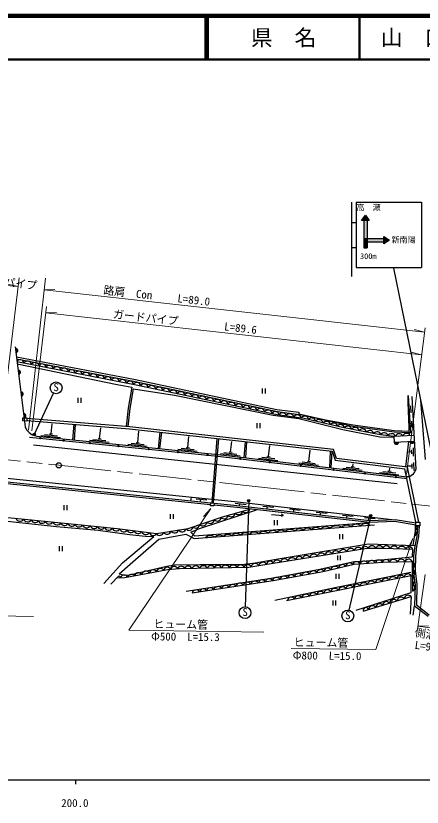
# Model space of a CAD drawing. Units: millimetres at full size, sheet at 1:1000; details may follow other scales. Extents: x 40000 to 680000, y 20000 to 380000.
# Drawn here: x 254328 to 347354, y 198715 to 380000 of the extents above; entities that cross this region are included whole.
import ezdxf
from ezdxf.enums import TextEntityAlignment as Align

# ---------------------------------------------------------------- set-up
doc = ezdxf.new("R2010")
doc.units = ezdxf.units.MM
doc.header["$LTSCALE"] = 1000
doc.linetypes.add('CHAIN', pattern=[18.5, 12, -1.5, 3.5, -1.5])
for name, color, linetype, lineweight in [('M-BGD', 7, 'Continuous', 25), ('M-BGD-EXST', 7, 'Continuous', 25), ('M-BMK', 2, 'CHAIN', 13), ('M-BMK-SRVR', 3, 'Continuous', 25), ('M-STR-HTXT', 7, 'Continuous', 13), ('M-STR-STRC', 7, 'Continuous', 25), ('M-TTL', 2, 'Continuous', 140), ('M-TTL-BAND', 7, 'Continuous', 25), ('M-TTL-LINE', 7, 'Continuous', 50)]:
    doc.layers.add(name, color=color, linetype=linetype, lineweight=lineweight)
doc.layers.add('M-TTL-TXT', color=7, linetype='Continuous')
doc.styles.add('ＭＳ ゴシック', font='')
doc.styles.get('ＭＳ ゴシック').set_extended_font_data('MS Gothic')

msp = doc.modelspace()

# ---------------------------------------------------------------- hatches: boundary and pattern name
at = {"layer": 'M-BGD'}
for points in [[(254209, 303813), (254332, 302821, 1)], [(254823, 298851), (254945, 297859, 1)], [(255436, 293889), (255559, 292896, 1)], [(256050, 288927), (256173, 287934, 1)], [(341962, 282381), (340964, 282322, 1)], [(345553, 282598), (344555, 282539, 1)]]:
    msp.add_hatch(color=256, dxfattribs=at).paths.add_polyline_path(points)
at = {"layer": 'M-BGD-EXST'}
for points in [[(258357, 284047, 1), (258796, 284286, 0.41421), (258457, 284386, 0.41421)], [(307423, 268816, 1), (307862, 269055, 0.41421), (307523, 269155, 0.41421)], [(335350, 265392, 1), (335790, 265631, 0.41421), (335450, 265731, 0.41421)]]:
    msp.add_hatch(color=256, dxfattribs=at).paths.add_polyline_path(points)
at = {"layer": 'M-STR-STRC'}
for points in [[(334356, 334358), (335231, 333108), (334731, 333108), (333981, 333108), (333481, 333108)], [(333981, 333108), (334731, 333108), (334731, 328983), (333981, 328983)], [(333981, 328983), (334731, 328983), (334731, 328233), (333981, 328233)], [(333981, 328233), (334731, 328233), (334731, 326858), (333981, 326858)], [(334731, 328983), (338606, 328983), (338606, 328233), (334731, 328233)], [(338606, 328983), (338606, 329483), (339856, 328608), (338606, 327733), (338606, 328233)]]:
    msp.add_hatch(color=256, dxfattribs=at).paths.add_polyline_path(points)

# ---------------------------------------------------------------- linework, layer by layer
at = {"layer": 'M-BGD'}
for p, q in [((310733, 294635), (310733, 293517)), ((311399, 294635), (311399, 293517)), ((268514, 292464), (268514, 291346)), ((269181, 292464), (269181, 291346)), ((344168, 293017), (344720, 284376)), ((348101, 278340), (347018, 291949)), ((344813, 289067), (344763, 290686)), ((344789, 289857), (344255, 289838)), ((262379, 284244), (262609, 286532)), ((309516, 286668), (309516, 285550)), ((310183, 286668), (310183, 285550)), ((344907, 286562), (344500, 286554)), ((344889, 287131), (344932, 285753)), ((267374, 282837), (267662, 286428)), ((267722, 282802), (268011, 286400)), ((273501, 283125), (273753, 285638)), ((282241, 282246), (282505, 284870)), ((286971, 280865), (287389, 284630)), ((260080, 283872), (264558, 283422)), ((260856, 284095), (263841, 283795)), ((262031, 284279), (262727, 284209)), ((271978, 282977), (274963, 282676)), ((273152, 283160), (273849, 283090)), ((287320, 280830), (287737, 284592)), ((293701, 281093), (293954, 283601)), ((300365, 283192), (299173, 268439)), ((300713, 283153), (299521, 268407)), ((345463, 283840), (340884, 283658)), ((258362, 281696), (341652, 272884)), ((271202, 282753), (275679, 282303)), ((279943, 281874), (284420, 281424)), ((280719, 282097), (283704, 281797)), ((281893, 282281), (282590, 282211)), ((293353, 281128), (294050, 281058)), ((303488, 280059), (303779, 282512)), ((306637, 278779), (306876, 282470)), ((306985, 278738), (307224, 282432)), ((312173, 279029), (312472, 281548)), ((343605, 276685), (344289, 282520)), ((345279, 281003), (345322, 279160)), ((291403, 280721), (295880, 280271)), ((292179, 280945), (295164, 280644)), ((301183, 279728), (305652, 279198)), ((301963, 279938), (304942, 279584)), ((303140, 280100), (303836, 280018)), ((321427, 277932), (321734, 280522)), ((326201, 276459), (326393, 280307)), ((326550, 276418), (326742, 280268)), ((344956, 280086), (344222, 280077)), ((344966, 279624), (344946, 280548)), ((309868, 278698), (314337, 278168)), ((310648, 278908), (313627, 278554)), ((311825, 279070), (312521, 278988)), ((319122, 277601), (323591, 277071)), ((319902, 277810), (322881, 277457)), ((321079, 277973), (321774, 277890)), ((331469, 276741), (331547, 277403)), ((345053, 276321), (345028, 277380)), ((345384, 277703), (345426, 275867)), ((329164, 276410), (333632, 275880)), ((329944, 276620), (332923, 276266)), ((331121, 276782), (331816, 276700)), ((338349, 275623), (341328, 275270)), ((339526, 275785), (340221, 275703)), ((339874, 275744), (339949, 276376)), ((345898, 264039), (343361, 276261)), ((346614, 264034), (343998, 276636)), ((345040, 276851), (344103, 276855)), ((337569, 275413), (342038, 274883)), ((298916, 267963), (248696, 273135)), ((298954, 268361), (248737, 273533)), ((294444, 269730), (294310, 268840)), ((295606, 269353), (298058, 269088)), ((296589, 268708), (296647, 269241)), ((304573, 268341), (307026, 268076)), ((265319, 267897), (265319, 266779)), ((265985, 267897), (265985, 266779)), ((305557, 267696), (305615, 268228)), ((310913, 267707), (313365, 267442)), ((311897, 267062), (311954, 267594)), ((316970, 267029), (319422, 266764)), ((317953, 266384), (318011, 266917)), ((289667, 265857), (289667, 264739)), ((290333, 265857), (290333, 264739)), ((315531, 265541), (315118, 265833)), ((323121, 266312), (325573, 266048)), ((324105, 265668), (324162, 266200)), ((329128, 265638), (331580, 265373)), ((330112, 264993), (330169, 265525)), ((334116, 265073), (336569, 264808)), ((335100, 264428), (335158, 264960)), ((295176, 260231), (336471, 263404)), ((295260, 260839), (335222, 263910)), ((313462, 264434), (313462, 263316)), ((314129, 264434), (314129, 263316)), ((345896, 263742), (341157, 264547)), ((328423, 261265), (328423, 260147)), ((329090, 261265), (329090, 260147)), ((264240, 258513), (264240, 257395)), ((264907, 258513), (264907, 257395)), ((345177, 257809), (345072, 256042)), ((327935, 256389), (327935, 255271)), ((328602, 256389), (328602, 255271)), ((327610, 252163), (327610, 251045)), ((328277, 252163), (328277, 251045)), ((277880, 251707), (276095, 249835)), ((316330, 246069), (344809, 251751)), ((326878, 246068), (326878, 244950)), ((327545, 246068), (327545, 244950)), ((345314, 242734), (345636, 244845))]:
    msp.add_line(p, q, dxfattribs=at)
for points in [[(254163, 304184), (256434, 285820), (256797, 285138), (257352, 284523), (258102, 284044), (259106, 283714), (259836, 283595)], [(254452, 301851), (281700, 296699), (314046, 289848), (319098, 289188), (319098, 288638)], [(254506, 301408), (281643, 296227), (314257, 289350), (319098, 288638)], [(254578, 300830), (281510, 295575), (314140, 288695), (319614, 287889)], [(254644, 300293), (277558, 295539), (280860, 294949)], [(280860, 294949), (280051, 290103), (279613, 285921)], [(280062, 285885), (280497, 290043), (281251, 294556), (281251, 294557), (290641, 293116), (313262, 288484), (319154, 287745)], [(344956, 292785), (345901, 276105), (345628, 275502), (345211, 274935), (344594, 274485), (344310, 274368), (343924, 274357)], [(344475, 283801), (344113, 291420), (344168, 293017)], [(344427, 284804), (340978, 284905), (331528, 286211), (325230, 287391), (319098, 288742)], [(344441, 284504), (340953, 284606), (331480, 285914), (319098, 288638)], [(256858, 287294), (280363, 285409), (326742, 280268), (327417, 278210), (343361, 276261)], [(343998, 276636), (327755, 278621), (327079, 280684), (280406, 285857), (256864, 287745)], [(319154, 287745), (329167, 285204), (337692, 283545), (340896, 283462)], [(340884, 283658), (337839, 284013), (329126, 285697), (319614, 287889)], [(257438, 283484), (300591, 279144), (343883, 274010)], [(259836, 283595), (300630, 279492), (343924, 274357)], [(340884, 283658), (340964, 282322), (340964, 282322), (345533, 282594)], [(249181, 274392), (304360, 268709), (341157, 264547)], [(247872, 265522), (268549, 263487), (277546, 262556), (286530, 261407), (293745, 262585), (301668, 265215), (307868, 267004)], [(295260, 260839), (294381, 261708), (296348, 262579), (309394, 266832)], [(345893, 263337), (341133, 264145), (341132, 264145), (335386, 263891), (335385, 263891), (304221, 267417), (299668, 267886)], [(341157, 264547), (335400, 264292), (335399, 264292), (304264, 267814), (299706, 268284)], [(312847, 265790), (315531, 265541), (315072, 265330)], [(248067, 264660), (263653, 263034), (273139, 262198), (280365, 261144), (284048, 260829), (285921, 260686)], [(345717, 263367), (345729, 262008), (345191, 258691)], [(346291, 263197), (346113, 260798), (345638, 258484), (345390, 256278), (345315, 252827), (345729, 249666), (345636, 244845), (348733, 242445)], [(346692, 263194), (346510, 260743), (346034, 258421), (345790, 256251), (345716, 252849), (346129, 249689), (346039, 245039), (348978, 242761)], [(278014, 252177), (280517, 254376), (287098, 260103), (293218, 261263), (295176, 260231)], [(274459, 249981), (278716, 254678), (285921, 260686)], [(277480, 251288), (279271, 251302), (287087, 252796), (289012, 253170), (291823, 253365), (307654, 253706), (311315, 254337), (334729, 258028), (338516, 258056), (345177, 257809)], [(278014, 252177), (279232, 251888), (280345, 251954), (288887, 253958), (290655, 254195), (296477, 254301), (306105, 254289), (309143, 254668), (313948, 255518), (321719, 256793), (330981, 258387), (335089, 259033), (345677, 258675)], [(293309, 248181), (312794, 251179), (323953, 253202), (331372, 254956), (338731, 255491), (345072, 256042)], [(294672, 247780), (313258, 250635), (324709, 252701), (331765, 254363), (338430, 254855), (345044, 254999), (345152, 248279)], [(313596, 246168), (327713, 249106), (344764, 252571)], [(332226, 243825), (344812, 247929), (344809, 251751)], [(333810, 243642), (344812, 246941), (344622, 242912)]]:
    msp.add_lwpolyline(points, dxfattribs=at)
for points in [[(255906, 287938), (256866, 287925), (256857, 287170), (255896, 287182)], [(298963, 268459), (299716, 268388), (299652, 267710), (298899, 267781)], [(345898, 264039), (346829, 264032), (346823, 263193), (345892, 263200)]]:
    msp.add_lwpolyline(points, close=True, dxfattribs=at)
for centre in [(259892, 283238), (265255, 282698), (271248, 282095), (277802, 281436), (284694, 280743), (291481, 280060), (298141, 279390), (305752, 278532), (312468, 277735), (319583, 276891), (327063, 276004), (334195, 275159), (341320, 274314)]:
    msp.add_circle(centre, 150, dxfattribs=at)
for centre, radius, start, end in [((254270, 303317), 500, 277.05022, 97.05022), ((255323, 300350), 886, 10.67613, 147.24428), ((256988, 299915), 994, 14.95181, 142.9686), ((258732, 299600), 970, 14.05409, 143.86632), ((260406, 299382), 863, 9.62215, 148.29826), ((262003, 299047), 886, 10.67613, 147.24428), ((263667, 298612), 994, 14.95181, 142.9686), ((265411, 298297), 970, 14.05409, 143.86632), ((254884, 298355), 500, 277.05022, 97.05022), ((267086, 298079), 863, 9.62215, 148.29826), ((268682, 297744), 886, 10.67613, 147.24428), ((270347, 297309), 994, 14.95181, 142.9686), ((272090, 296994), 970, 14.05409, 143.86632), ((273765, 296776), 863, 9.62215, 148.29826), ((275362, 296440), 886, 10.67613, 147.24428), ((277026, 296006), 994, 14.95181, 142.9686), ((278770, 295691), 970, 14.05409, 143.86632), ((280445, 295473), 863, 9.62215, 148.29826), ((282034, 295126), 886, 9.81409, 146.38224), ((283692, 294667), 994, 14.08977, 142.10656), ((255498, 293393), 500, 277.05022, 97.05022), ((285430, 294325), 970, 13.19205, 143.00428), ((287102, 294082), 863, 8.76011, 147.43622), ((288692, 293725), 886, 9.81409, 146.38224), ((290350, 293266), 994, 14.08977, 142.10656), ((292089, 292924), 970, 13.19205, 143.00428), ((293760, 292681), 863, 8.76011, 147.43622), ((295351, 292322), 886, 9.81409, 146.38224), ((297009, 291862), 994, 14.08977, 142.10656), ((298748, 291521), 970, 13.19205, 143.00428), ((300419, 291278), 863, 8.76011, 147.43622), ((302010, 290918), 886, 9.81409, 146.38224), ((303668, 290459), 994, 14.08977, 142.10656), ((305407, 290117), 970, 13.19205, 143.00428), ((307078, 289874), 863, 8.76011, 147.43622), ((308669, 289515), 886, 9.81409, 146.38224), ((256111, 288430), 500, 277.05022, 97.05022), ((310327, 289055), 994, 14.08977, 142.10656), ((312066, 288714), 970, 13.19205, 143.00428), ((313737, 288471), 863, 10.55524, 147.43622), ((315353, 288184), 886, 13.40073, 149.96887), ((317037, 287829), 994, 17.67641, 145.6932), ((318793, 287597), 970, 16.77869, 146.59091), ((320476, 287459), 863, 2.15257, 151.02286), ((322068, 286987), 886, 8.73789, 145.30604), ((323717, 286496), 994, 13.01357, 141.03036), ((325449, 286122), 970, 12.11585, 141.92808), ((327115, 285848), 863, 7.68391, 146.36002), ((328699, 285459), 886, 9.86754, 145.30604), ((330318, 285135), 886, 10.75309, 147.32124), ((331983, 284703), 994, 15.02877, 143.04556), ((333727, 284390), 970, 14.13105, 143.94328), ((335403, 284174), 863, 9.69911, 148.37522), ((336999, 283841), 886, 10.75309, 147.32124), ((338649, 283591), 886, 15.05151, 151.61966), ((338665, 283408), 994, 142.84167, 143.04556), ((340342, 283284), 994, 23.01242, 147.34398), ((342092, 283380), 886, 23.94407, 160.51222), ((343812, 283339), 994, 49.25166, 156.23654), ((341463, 282351), 500, 183.41479, 3.41479), ((345054, 282569), 500, 183.41479, 3.41479), ((305306, 266719), 994, 222.08485, 350.10163), ((306986, 267091), 886, 217.80917, 354.37731), ((255242, 265210), 970, 199.47225, 329.28448), ((257008, 265061), 994, 200.36997, 328.38676), ((300453, 265158), 886, 220.08334, 356.65148), ((302020, 265634), 863, 217.73619, 355.4313), ((303610, 266204), 970, 221.18713, 350.99935), ((258706, 264785), 886, 196.09429, 332.66244), ((260327, 264602), 863, 195.04031, 333.71642), ((262015, 264543), 970, 199.47225, 329.28448), ((263781, 264394), 994, 200.36997, 328.38676), ((265479, 264119), 886, 196.09429, 332.66244), ((267100, 263933), 863, 194.85722, 333.53333), ((268788, 263869), 970, 199.28916, 329.10139), ((270553, 263714), 994, 200.18688, 328.20367), ((272251, 263433), 886, 195.9112, 332.47935), ((273873, 263236), 863, 194.28869, 332.9648), ((293994, 263013), 886, 214.84812, 356.65148), ((295550, 263505), 863, 219.02936, 357.70547), ((297116, 264137), 970, 223.4613, 353.27352), ((298790, 264719), 994, 224.35902, 352.3758), ((325306, 261106), 1830, 56.06571, 132.72283), ((327746, 261058), 2113, 56.64286, 132.14568), ((330127, 261512), 1790, 55.88264, 132.9059), ((332307, 262050), 1508, 47.51738, 141.27116), ((334386, 262412), 1299, 44.08487, 144.70367), ((345331, 262684), 784, 300.48758, 60.52125), ((275560, 263155), 970, 198.72063, 328.53286), ((277324, 262983), 994, 199.61835, 327.63514), ((279018, 262685), 886, 195.34267, 331.91082), ((280639, 262470), 863, 193.40541, 332.08152), ((282325, 262363), 970, 197.83736, 327.64958), ((284085, 262163), 994, 198.73508, 326.75186), ((285775, 261839), 886, 194.4594, 331.02754), ((287298, 261841), 863, 209.93694, 348.61304), ((288945, 262218), 970, 214.36888, 344.1811), ((290689, 262527), 994, 215.2666, 343.28338), ((292401, 262698), 886, 210.99092, 347.55906), ((302914, 259853), 1367, 49.52546, 139.26308), ((304843, 260020), 1359, 48.75543, 140.03311), ((306848, 260057), 1483, 50.4047, 138.38384), ((308947, 260277), 1477, 47.46354, 141.325), ((311156, 260105), 1748, 54.9515, 133.83704), ((313194, 260818), 1258, 43.53417, 145.25437), ((315085, 260947), 1226, 45.79683, 142.99171), ((317239, 260353), 1964, 57.38199, 131.40655), ((319267, 261280), 1212, 45.68507, 143.10347), ((321150, 261366), 1297, 45.7803, 143.00824), ((323144, 261281), 1489, 51.79391, 136.99463), ((345250, 261446), 738, 291.95021, 49.63035), ((298924, 259198), 1715, 54.57094, 134.2176), ((300986, 259521), 1514, 53.94102, 134.84752), ((327567, 256566), 886, 30.56097, 167.12912), ((329280, 256724), 994, 34.83665, 162.85344), ((331027, 257020), 970, 33.93893, 163.75116), ((332676, 257385), 863, 30.48799, 168.1831), ((334258, 257618), 863, 28.5728, 166.26791), ((335896, 257624), 970, 25.38455, 155.19678), ((337581, 257739), 863, 21.93361, 159.62872), ((339192, 257702), 886, 19.47269, 156.04084), ((340903, 257527), 994, 23.74837, 151.76516), ((342675, 257482), 970, 22.85065, 152.66288), ((344363, 257522), 863, 19.39972, 157.09482), ((317593, 254902), 970, 33.93893, 163.75116), ((319242, 255267), 863, 30.48799, 168.1831), ((320850, 255507), 886, 30.56097, 167.12912), ((322563, 255665), 994, 34.83665, 162.85344), ((324310, 255961), 970, 33.93893, 163.75116), ((325959, 256326), 863, 30.48799, 168.1831), ((290594, 252975), 863, 25.38179, 163.07689), ((292187, 253056), 863, 22.76244, 160.45755), ((293813, 253078), 886, 22.83542, 159.40357), ((295532, 253004), 994, 27.1111, 155.12789), ((297302, 253063), 970, 26.21338, 156.02561), ((298986, 253203), 863, 22.76244, 160.45755), ((300611, 253225), 886, 22.83542, 159.40357), ((302330, 253151), 994, 27.1111, 155.12789), ((304101, 253210), 970, 26.21338, 156.02561), ((305784, 253349), 863, 22.76244, 160.45755), ((307416, 253388), 886, 30.56097, 160.5791), ((309129, 253546), 994, 34.83665, 162.85344), ((310876, 253843), 970, 33.93893, 163.75116), ((312525, 254207), 863, 30.48799, 168.1831), ((314133, 254448), 886, 30.56097, 167.12912), ((315846, 254605), 994, 34.83665, 162.85344), ((327405, 252883), 994, 39.13523, 167.15202), ((329125, 253310), 970, 38.23751, 168.04974), ((330742, 253797), 863, 34.78658, 172.48168), ((332310, 254074), 886, 25.90597, 165.93444), ((334031, 254092), 994, 30.18165, 158.19843), ((335796, 254246), 970, 29.28393, 159.09615), ((337469, 254475), 863, 25.83299, 163.5281), ((339076, 254540), 886, 22.84419, 159.41234), ((340795, 254466), 994, 27.11987, 155.13666), ((342566, 254525), 970, 26.22215, 156.03438), ((344249, 254665), 863, 22.77122, 160.46632), ((344728, 254171), 886, 292.51346, 69.0816), ((280800, 251098), 938, 42.16083, 160.28866), ((282378, 251495), 913, 36.2707, 165.19778), ((284073, 251773), 994, 36.72585, 164.74263), ((285809, 252127), 970, 35.82813, 165.64035), ((287445, 252546), 863, 32.37719, 170.0723), ((289014, 252808), 863, 28.93925, 166.63436), ((319010, 251338), 886, 31.88325, 168.4514), ((320719, 251535), 994, 36.15893, 164.17572), ((322458, 251872), 970, 35.26121, 165.07344), ((324099, 252275), 863, 31.81028, 169.50538), ((325708, 252597), 886, 34.85955, 171.4277), ((344084, 251283), 863, 32.80945, 170.50456), ((344644, 252453), 994, 296.78914, 64.80592), ((277529, 250919), 863, 25.28589, 65.98323), ((279139, 251015), 874, 27.16639, 161.1005), ((307296, 249275), 994, 34.58529, 162.60207), ((309045, 249564), 970, 33.68757, 163.49979), ((310695, 249922), 863, 30.23663, 167.93173), ((312308, 250171), 886, 31.41883, 167.98698), ((314018, 250355), 994, 35.69451, 163.7113), ((315761, 250677), 970, 34.79679, 164.60902), ((317404, 251067), 863, 31.34585, 169.04096), ((335782, 249522), 970, 36.26039, 166.07261), ((337415, 249953), 863, 32.80945, 170.50456), ((339012, 250258), 886, 32.88243, 169.45057), ((340717, 250485), 994, 37.15811, 165.17489), ((342451, 250852), 970, 36.26039, 166.07261), ((344693, 250681), 970, 295.89142, 65.70364), ((295601, 247505), 970, 33.68757, 163.49979), ((297252, 247862), 863, 30.23663, 167.93173), ((298861, 248096), 886, 30.30961, 166.87775), ((300575, 248246), 994, 34.58529, 162.60207), ((302323, 248535), 970, 33.68757, 163.49979), ((303974, 248892), 863, 30.23663, 167.93173), ((305583, 249125), 886, 30.30961, 166.87775), ((325675, 247597), 886, 32.88243, 169.45057), ((327380, 247824), 994, 37.15811, 165.17489), ((329114, 248191), 970, 36.26039, 166.07261), ((330747, 248622), 863, 32.80945, 170.50456), ((332343, 248928), 886, 32.88243, 169.45057), ((334049, 249155), 994, 37.15811, 165.17489), ((344823, 248997), 863, 292.44048, 70.13558), ((317409, 245962), 863, 32.80945, 170.50456), ((319006, 246267), 886, 32.88243, 169.45057), ((320712, 246494), 994, 37.15811, 165.17489), ((322445, 246861), 970, 36.26039, 166.07261), ((324078, 247292), 863, 32.80945, 170.50456), ((342549, 245824), 970, 41.6687, 171.48093), ((344134, 246407), 863, 38.21776, 175.91287), ((336036, 243871), 970, 41.6687, 171.48093), ((337621, 244454), 863, 38.21776, 175.91287), ((339182, 244909), 886, 38.29074, 174.85889), ((340858, 245295), 994, 42.56642, 170.58321), ((334462, 243766), 663, 21.97718, 190.80064)]:
    msp.add_arc(centre, radius, start, end, dxfattribs=at)
at = {"layer": 'M-BGD-EXST'}
for p, q in [((258577, 284167), (262927, 293577)), ((307642, 268935), (306817, 244615)), ((335570, 265512), (330575, 243850))]:
    msp.add_line(p, q, dxfattribs=at)
for centre, radius in [((263547, 294776), 1350), ((258577, 284167), 250), ((307642, 268935), 250), ((335570, 265512), 250), ((306815, 243265), 1350), ((330324, 242524), 1350)]:
    msp.add_circle(centre, radius, dxfattribs=at)
at = {"layer": 'M-BMK'}
msp.add_lwpolyline([(243444, 279263), (264158, 277028), (308433, 272254), (363142, 266141), (388290, 263548), (394291, 262971), (399657, 262567), (406293, 262394), (414245, 262551), (420110, 262834), (425328, 263400), (432516, 264227), (437793, 265117), (443451, 266387), (448410, 267658), (456049, 269854), (461714, 271844), (468267, 274120), (473226, 276185), (481819, 280132), (551597, 314412)], dxfattribs=at)
at = {"layer": 'M-BMK-SRVR'}
msp.add_circle((264158, 277028), 600, dxfattribs=at)
at = {"layer": 'M-STR-HTXT'}
for p, q in [((254827, 317986), (211260, 322045)), ((255065, 319996), (250966, 285463)), ((261121, 319890), (257265, 285117)), ((254827, 317986), (252438, 318552)), ((260825, 317223), (263279, 317294)), ((347896, 307567), (260825, 317223)), ((261372, 313379), (257971, 284907)), ((261202, 311952), (263656, 312022)), ((261202, 311952), (347231, 302359)), ((348018, 308530), (343743, 275021)), ((347896, 307567), (345517, 308174)), ((347231, 302359), (344853, 302968)), ((298937, 267127), (280231, 239296)), ((298937, 267127), (297297, 265300)), ((336718, 234804), (345248, 260234)), ((345248, 260234), (344151, 258038)), ((348008, 252000), (346275, 239515)), ((227004, 242978), (258396, 242379)), ((346372, 240215), (348827, 240219)), ((346372, 240215), (351697, 239476)), ((280231, 239296), (311102, 238840)), ((317378, 235029), (336718, 234804))]:
    msp.add_line(p, q, dxfattribs=at)
at = {"layer": 'M-STR-STRC'}
for p, q in [((331212, 337315), (331212, 320315)), ((332212, 337315), (332212, 322315)), ((332212, 337315), (347212, 337315)), ((347212, 337315), (347212, 322315)), ((333481, 333108), (334356, 334358)), ((334356, 334358), (335231, 333108)), ((331212, 332690), (332212, 332690)), ((335231, 333108), (333481, 333108)), ((333981, 333108), (333981, 326858)), ((334731, 333108), (334731, 326858)), ((333981, 328983), (338606, 328983)), ((333981, 328233), (338606, 328233)), ((338606, 327733), (338606, 329483)), ((338606, 329483), (339856, 328608)), ((339856, 328608), (338606, 327733)), ((331212, 326940), (332212, 326940)), ((333981, 326858), (334731, 326858)), ((332212, 322315), (347212, 322315)), ((351148, 271909), (340834, 322202))]:
    msp.add_line(p, q, dxfattribs=at)
at = {"layer": 'M-TTL'}
msp.add_line((680000, 380000), (40000, 380000), dxfattribs=at)
at = {"layer": 'M-TTL-BAND'}
for p, q in [((40000, 205000), (579000, 205000)), ((268000, 205000), (268000, 204000))]:
    msp.add_line(p, q, dxfattribs=at)
at = {"layer": 'M-TTL-LINE'}
for p, q in [((297750, 380000), (297750, 370000)), ((298250, 380000), (298250, 370000)), ((333000, 380000), (333000, 370000)), ((40000, 370000), (680000, 370000))]:
    msp.add_line(p, q, dxfattribs=at)

# ---------------------------------------------------------------- texts
at = {"layer": 'M-BGD-EXST', "style": 'ＭＳ ゴシック'}
for p in [(262892, 293484), (306160, 241973), (329669, 241232)]:
    msp.add_text('S', height=1833, rotation=358.508, dxfattribs=at).set_placement(p, align=Align.BOTTOM_LEFT)
at = {"layer": 'M-STR-HTXT', "style": 'ＭＳ ゴシック'}
for s, rotation, p in [('ガードパイプ', 353.567, (244124, 318413)), ('路肩\u3000Con', 353.672, (274233, 315736)), ('L=89.0', 353.672, (291192, 313855)), ('ガードパイプ', 353.637, (276440, 310253)), ('L=89.6', 353.637, (301901, 307414)), ('ヒューム管', 359.153, (285790, 239214)), ('側溝', 352.097, (345482, 237307)), ('Φ500\u3000L=15.3', 359.334, (285282, 236386)), ('ヒューム管', 359.334, (317920, 235023)), ('L=9.0', 352.097, (345482, 234478)), ('Φ800\u3000L=15.0', 359.334, (317707, 232040))]:
    msp.add_text(s, height=1833, rotation=rotation, dxfattribs=at).set_placement(p, align=Align.BOTTOM_LEFT)
at = {"layer": 'M-STR-STRC', "style": 'ＭＳ ゴシック'}
for s, p in [('高\u3000瀬', (335076, 336084)), ('新南陽', (343101, 328692)), ('300m', (335018, 324928))]:
    msp.add_text(s, height=1320, dxfattribs=at).set_placement(p, align=Align.MIDDLE_CENTER)
at = {"layer": 'M-TTL-BAND', "style": 'ＭＳ ゴシック'}
msp.add_text('200.0', height=1833, dxfattribs=at).set_placement((267844, 198195), align=Align.BOTTOM_CENTER)
at = {"layer": 'M-TTL-TXT', "style": 'ＭＳ ゴシック'}
for s, p in [('県\u3000名', (315625, 375000)), ('山\u3000口\u3000県', (350375, 375000))]:
    msp.add_text(s, height=3666, dxfattribs=at).set_placement(p, align=Align.MIDDLE_CENTER)

doc.saveas('drawing.dxf')
